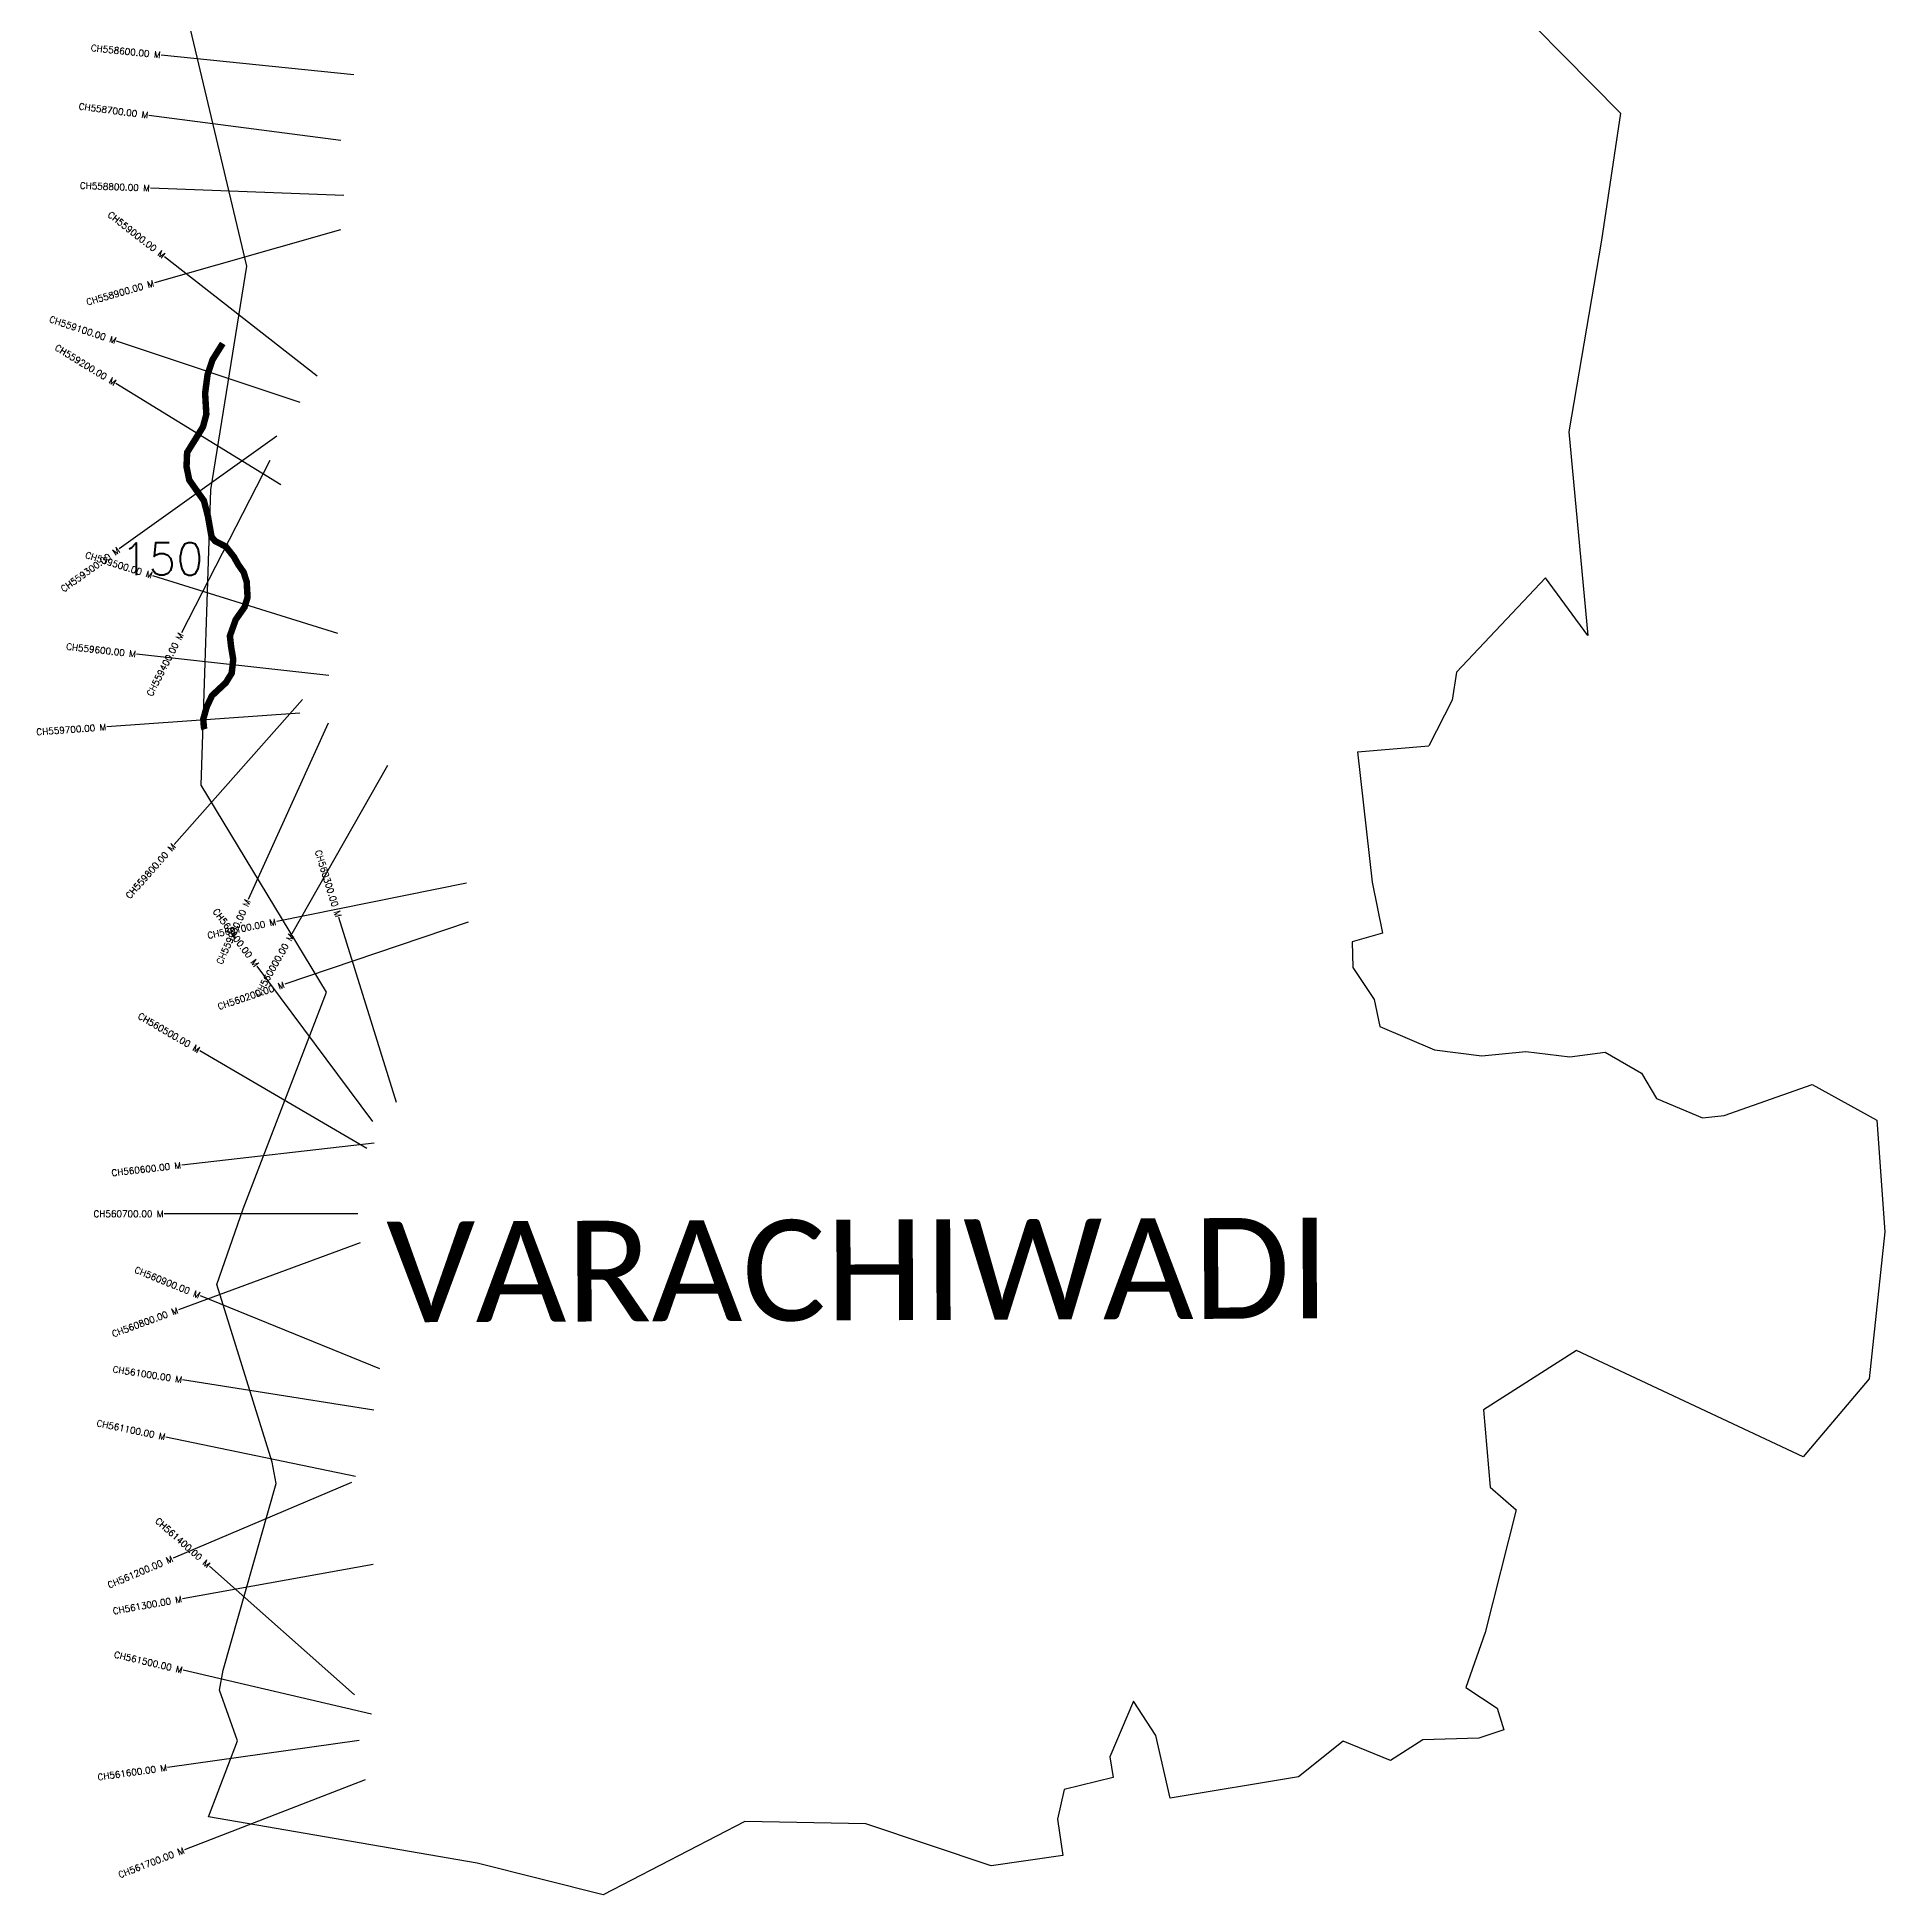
# Model space of a CAD drawing. Header units: metres. Extents: x 319086 to 321956, y 1850997 to 1856861.
# Drawn here: x 319093 to 321956, y 1850997 to 1853875 of the extents above; entities that cross this region are included whole.
import ezdxf
from ezdxf.enums import TextEntityAlignment as Align

# ---------------------------------------------------------------- set-up
doc = ezdxf.new("R2010")
doc.units = ezdxf.units.M
for name, color, linetype in [('CS', 134, 'Continuous'), ('CSMark', 6, 'Continuous'), ('UNPROTECTED', 10, 'Continuous'), ('VILLAGE NAME', 250, 'Continuous')]:
    doc.layers.add(name, color=color, linetype=linetype)
doc.styles.get("Standard").update_dxf_attribs({"font": 'simplex.shx'})

msp = doc.modelspace()

# ---------------------------------------------------------------- linework, layer by layer
at = {"color": 6, "flags": 128}
for points in [[(321139.1, 1852768.1), (321161.8, 1852566.3), (321178, 1852487.1), (321130.9, 1852473.6), (321131.8, 1852434), (321165.1, 1852384.7), (321173.7, 1852342.9), (321258.7, 1852306.7), (321332, 1852297.2), (321400.1, 1852304.1), (321468.4, 1852295.5), (321522.8, 1852303), (321579.3, 1852270.4), (321602.6, 1852231), (321673.8, 1852201.3), (321707.2, 1852204.7), (321844, 1852252.7), (321943.9, 1852197.5), (321956.4, 1852024.6), (321932.3, 1851796.7), (321829.8, 1851676.1), (321478.6, 1851840.5), (321334.3, 1851748.8), (321345.1, 1851628.7), (321385.2, 1851593.9), (321337.2, 1851403.9), (321307.1, 1851318.5), (321355.5, 1851286.8), (321365.9, 1851253.1), (321327.1, 1851240.2), (321240.7, 1851237.3), (321190.6, 1851205.4), (321117.2, 1851235.3), (321047.8, 1851180), (320848.8, 1851147), (320826.6, 1851244), (320792, 1851297.4), (320755.5, 1851211.1), (320760.7, 1851179), (320684.8, 1851160.8), (320674.4, 1851114.8), (320682.7, 1851058.2), (320571.7, 1851042.5), (320377.3, 1851107.1), (320189.8, 1851111.1), (319970.2, 1850997.3), (319775.3, 1851046.4), (319359.1, 1851118), (319404, 1851235.8), (319376, 1851314.6), (319381.4, 1851345.6), (319463.9, 1851634.4), (319457.4, 1851667.6), (319371.7, 1851943.1), (319412.5, 1852060.1), (319541.5, 1852395.8), (319347.4, 1852716.5), (319362.3, 1853174), (319418.1, 1853520.9), (319311.3, 1853971)], [(321326.5, 1853981.5), (321546.9, 1853757.9), (321517.6, 1853560.8), (321466.7, 1853264), (321496, 1852948.7), (321430.6, 1853037.6), (321292.8, 1852891.4), (321286, 1852848.2), (321250, 1852777.7)], [(321139.1, 1852768.1), (321250, 1852777.7)]]:
    msp.add_lwpolyline(points, dxfattribs=at)
at = {"layer": 'CS'}
for p, q in [((319584, 1853817.2), (319285.5, 1853847.8)), ((319563.9, 1853715.5), (319266.4, 1853754.3)), ((319568.6, 1853630), (319268.9, 1853641.5)), ((319563.4, 1853577.1), (319275, 1853494.7)), ((319527.3, 1853350.4), (319290.9, 1853535.1)), ((319501.1, 1853309.5), (319216.5, 1853404.5)), ((319471.1, 1853181.7), (319215.4, 1853338.7)), ((319464.7, 1853257.2), (319220.6, 1853082.7)), ((319454.1, 1853219.6), (319317, 1852952.8)), ((319559.1, 1852951.6), (319272.8, 1853041.1)), ((319545.3, 1852886.3), (319247.2, 1852919.5)), ((319504.7, 1852849.5), (319305.8, 1852624.9)), ((319500.5, 1852828.2), (319201.3, 1852806.8)), ((319544.4, 1852812.8), (319420.4, 1852539.6)), ((319636.4, 1852746.9), (319488.2, 1852486)), ((319758.5, 1852564.8), (319464.5, 1852505.2)), ((319761.4, 1852504.2), (319477.2, 1852408.1)), ((319650, 1852224.8), (319560.9, 1852511.3)), ((319613.7, 1852195.6), (319434.3, 1852436)), ((319604.4, 1852153.7), (319345.4, 1852305)), ((319615.4, 1852161.7), (319317.3, 1852128)), ((319590.1, 1852052.4), (319290.1, 1852052.5)), ((319593.8, 1852007.6), (319312.3, 1851903.7)), ((319624.3, 1851812.4), (319346.3, 1851925.3)), ((319615, 1851748.4), (319318.7, 1851795.1)), ((319586.6, 1851645.4), (319292.9, 1851706.4)), ((319580.2, 1851636.2), (319303.9, 1851519.2)), ((319613.8, 1851508.9), (319318.5, 1851456)), ((319584.9, 1851307.3), (319360.4, 1851506.4)), ((319611.6, 1851277.2), (319319.4, 1851345.3)), ((319592.4, 1851236.6), (319295.4, 1851194.7)), ((319601.5, 1851175.3), (319321.7, 1851067.1))]:
    msp.add_line(p, q, dxfattribs=at)
at = {"layer": 'UNPROTECTED', "const_width": 10, "flags": 128}
msp.add_lwpolyline([(319380.9, 1853400.9), (319365, 1853375.5), (319357.4, 1853352.8), (319353.6, 1853323.8), (319355.5, 1853291.1), (319350.3, 1853271.7), (319337.5, 1853250.9), (319325.7, 1853232), (319324.8, 1853210.2), (319329, 1853189.4), (319342.3, 1853170.5), (319351.7, 1853157.3), (319357.9, 1853133.4), (319363.6, 1853101.2), (319369.3, 1853094.6), (319385.8, 1853086.1), (319398.1, 1853070.5), (319404.8, 1853058.6), (319413.3, 1853046.4), (319418, 1853031.7), (319419.4, 1853007.6), (319414.7, 1852992.4), (319401, 1852973), (319392, 1852947.8), (319393.9, 1852930.7), (319397.2, 1852911.3), (319394.8, 1852890.1), (319385.8, 1852875.4), (319364.1, 1852855.1), (319356, 1852837.6), (319350.8, 1852819), (319351.7, 1852806), (319352.7, 1852803.1)], dxfattribs=at)

# ---------------------------------------------------------------- texts
at = {"insert": (319223, 1853092.1), "char_height": 50, "attachment_point": 1}
msp.add_mtext_dynamic_manual_height_columns('\\pxt1;150', width=70.183, gutter_width=1, heights=[0], dxfattribs=at)
at = {"layer": 'CSMark'}
for s, rotation, p in [('CH558600.00 M', 354.1409, (319284.5, 1853847.9)), ('CH558700.00 M', 352.5628, (319265.4, 1853754.5)), ('CH558800.00 M', 357.7962, (319267.9, 1853641.5)), ('CH559000.00 M', 321.9819, (319290.1, 1853535.7)), ('CH558900.00 M', 15.9555, (319274, 1853494.4)), ('CH559100.00 M', 341.5534, (319215.6, 1853404.8)), ('CH559200.00 M', 328.4466, (319214.6, 1853339.2)), ('CH559300.00 M', 35.5576, (319219.8, 1853082.2)), ('CH559500.00 M', 342.6362, (319271.8, 1853041.4)), ('CH559400.00 M', 62.8, (319316.5, 1852951.9)), ('CH559600.00 M', 353.6576, (319246.2, 1852919.6)), ('CH559700.00 M', 4.0911, (319200.3, 1852806.7)), ('CH559800.00 M', 48.4738, (319305.2, 1852624.1)), ('CH560300.00 M', 287.2891, (319560.6, 1852512.2)), ('CH560400.00 M', 306.7311, (319433.7, 1852436.9)), ('CH559900.00 M', 65.5996, (319420, 1852538.7)), ('CH560100.00 M', 11.4559, (319463.5, 1852505)), ('CH560000.00 M', 60.4118, (319487.7, 1852485.2)), ('CH560200.00 M', 18.6873, (319476.3, 1852407.8)), ('CH560500.00 M', 329.706, (319344.5, 1852305.5)), ('CH560600.00 M', 6.4612, (319316.3, 1852127.9)), ('CH560700.00 M', 359.9942, (319289.1, 1852052.5)), ('CH560900.00 M', 337.8901, (319345.4, 1851925.7)), ('CH560800.00 M', 20.248, (319311.4, 1851903.4)), ('CH561000.00 M', 351.0542, (319317.7, 1851795.2)), ('CH561100.00 M', 348.2546, (319291.9, 1851706.6)), ('CH561400.00 M', 318.4381, (319359.6, 1851507)), ('CH561200.00 M', 22.944, (319303, 1851518.8)), ('CH561300.00 M', 10.1629, (319317.5, 1851455.8)), ('CH561500.00 M', 346.8913, (319318.4, 1851345.5)), ('CH561600.00 M', 8.0247, (319294.4, 1851194.6)), ('CH561700.00 M', 21.1325, (319320.8, 1851066.8))]:
    msp.add_text(s, height=10, rotation=rotation, dxfattribs=at).set_placement(p, align=Align.MIDDLE_RIGHT)
at = {"layer": 'VILLAGE NAME', "insert": (319634.2, 1852040.3), "char_height": 155.989, "attachment_point": 1, "rotation": 0.2435}
msp.add_mtext_dynamic_manual_height_columns('{\\fCalibri|b0|i0|c0|p34;VARACHIWADI}', width=2190.592, gutter_width=779.9, heights=[0], dxfattribs=at)

doc.saveas('drawing.dxf')
